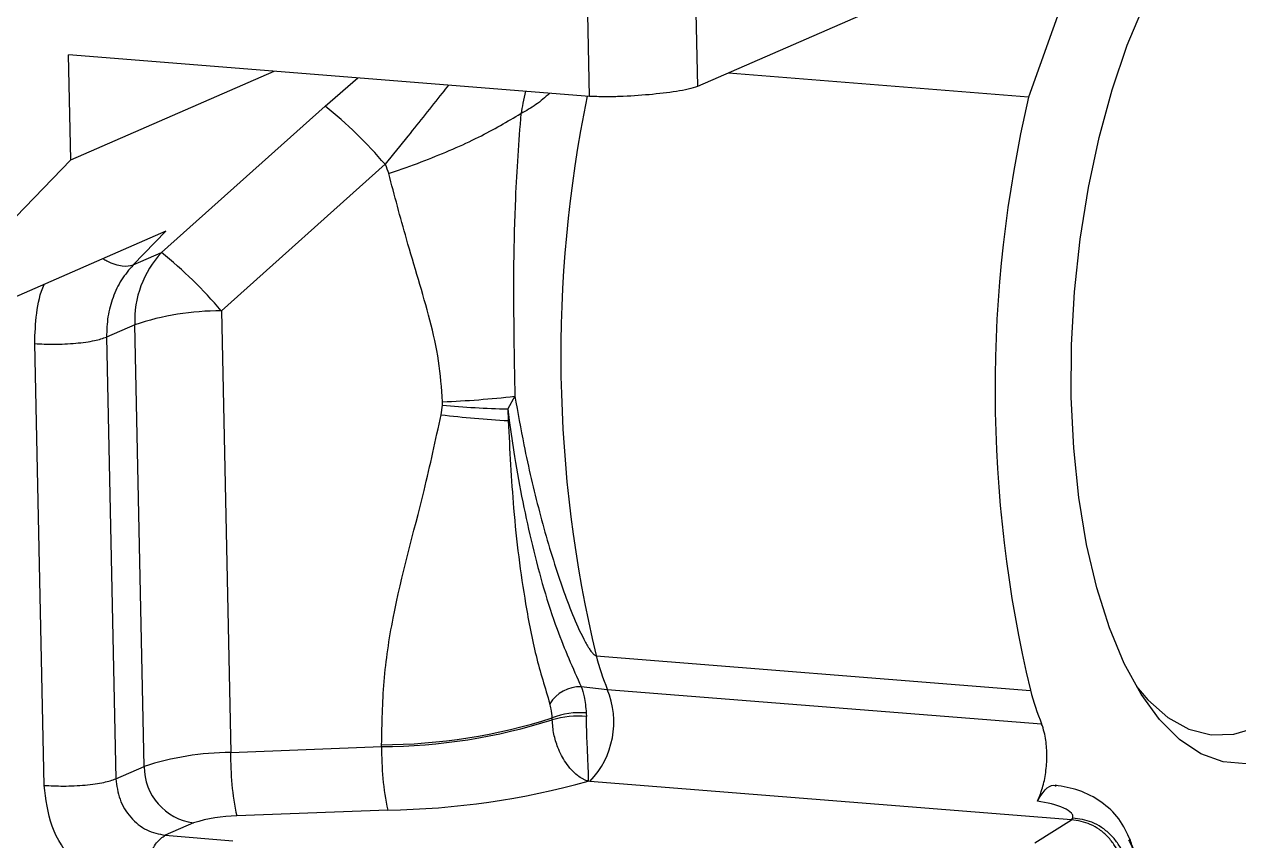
# Model space of a CAD drawing. Header units: millimetres. Extents: x 0 to 279, y 0 to 216.
# Drawn here: x 79.71 to 97.78, y 132.29 to 144.44 of the extents above; entities that cross this region are included whole.
import ezdxf

# ---------------------------------------------------------------- set-up
doc = ezdxf.new("R2010")
doc.units = ezdxf.units.MM

msp = doc.modelspace()

# ---------------------------------------------------------------- linework, layer by layer
at = {"color": 7, "linetype": 'Continuous', "lineweight": 25}
for p, q in [((89.493, 154.473), (89.725, 143.512)), ((88.12, 143.367), (87.888, 154.329)), ((95.923, 146.907), (94.652, 143.356)), ((95.093, 145.857), (89.725, 143.512)), ((88.12, 143.367), (80.363, 143.986)), ((80.397, 142.42), (80.363, 143.986)), ((80.397, 142.42), (83.423, 143.742)), ((94.652, 143.356), (90.185, 143.712)), ((81.748, 141.043), (84.185, 143.222)), ((87.101, 143.114), (87.096, 143.111)), ((77.59, 139.517), (80.397, 142.42)), ((85.076, 142.356), (82.639, 140.177)), ((81.814, 141.362), (77.59, 139.517)), ((81.814, 141.362), (81.328, 140.86)), ((81.328, 140.86), (81.748, 141.043)), ((82.639, 140.177), (82.778, 133.605)), ((81.351, 139.969), (80.931, 139.786)), ((81.49, 133.397), (81.351, 139.969)), ((80.931, 139.786), (81.07, 133.214)), ((80, 133.117), (79.861, 139.689)), ((85.928, 138.772), (85.93, 138.824)), ((87.007, 138.906), (86.902, 138.716)), ((85.91, 138.631), (85.928, 138.772)), ((86.902, 138.716), (86.924, 138.545)), ((86.902, 138.716), (86.909, 138.543)), ((88.216, 135.046), (94.68, 134.53)), ((87.994, 134.585), (88.383, 134.545)), ((88.383, 134.545), (94.847, 134.03)), ((87.564, 134.093), (87.563, 134.119)), ((88.069, 134.193), (88.071, 134.141)), ((82.778, 133.605), (85.025, 133.693)), ((85.025, 133.693), (85.025, 133.72)), ((81.07, 133.214), (81.49, 133.397)), ((88.125, 133.176), (88.099, 133.178)), ((95.29, 132.605), (88.125, 133.176)), ((85.116, 132.749), (82.869, 132.661)), ((82.225, 132.557), (81.805, 132.374)), ((94.746, 132.26), (95.29, 132.605)), ((95.29, 132.605), (95.309, 132.631)), ((81.805, 132.374), (82.809, 132.294))]:
    msp.add_line(p, q, dxfattribs=at)
at = {"color": 8, "linetype": 'Continuous', "lineweight": 25}
msp.add_line((84.185, 143.222), (84.67, 143.642), dxfattribs=at)
at = {"color": 7, "linetype": 'Continuous', "lineweight": 25, "flags": 128}
for points in [[(95.288, 138.893), (95.292, 139.672), (95.336, 140.458), (95.42, 141.241), (95.542, 142.01), (95.701, 142.754), (95.895, 143.463), (96.122, 144.128), (96.377, 144.74)], [(97.891, 133.435), (97.55, 133.465), (97.218, 133.587), (96.901, 133.798), (96.602, 134.095), (96.326, 134.475), (96.076, 134.932), (95.856, 135.461), (95.668, 136.053), (95.516, 136.702), (95.401, 137.398), (95.324, 138.131), (95.288, 138.893)], [(96.258, 134.586), (96.426, 134.389), (96.724, 134.126), (97.04, 133.951), (97.368, 133.868), (97.705, 133.878), (98.044, 133.98)]]:
    msp.add_lwpolyline(points, dxfattribs=at)
at = {"color": 8, "linetype": 'Continuous', "lineweight": 25}
msp.add_arc((106.909, 139.508), 19.218, 168.406, 193.424, dxfattribs=at)
at = {"color": 7, "linetype": 'Continuous', "lineweight": 25}
for centre, radius, start, end in [((113.439, 139.004), 19.285, 166.9558, 193.4117), ((80.088, 138.119), 6.544, 40.3471, 51.24), ((82.84, 140.029), 1.49, 137.1069, 182.2852), ((77.651, 135.94), 6.544, 40.3471, 51.24), ((82.644, 136.045), 4.132, 90.0746, 108.2385), ((85.395, 152.855), 14.042, 272.1843, 276.5918), ((87.731, 153.561), 15.041, 263.0443, 266.8653), ((87.275, 153.613), 14.902, 264.8122, 268.5643), ((87.115, 137.371), 1.19, 99.2104, 99.9754), ((92.377, 136.158), 4.307, 194.9539, 201.9808), ((87.977, 134.059), 0.525, 88.1417, 148.8019), ((87.207, 134.058), 1.273, 316.1713, 22.4901), ((98.841, 135.642), 4.307, 194.9539, 201.9808), ((84.985, 142.24), 8.52, 270.2678, 287.6106), ((87.971, 133.093), 1.105, 84.9092, 111.7068), ((87.946, 132.758), 1.388, 84.816, 105.9712), ((84.986, 142.211), 8.518, 270.266, 287.6165), ((93.877, 133.651), 1.041, 7.4758, 21.3272), ((82.783, 129.473), 4.132, 90.0746, 108.2385), ((87.018, 133.537), 4.241, 179.0788, 191.9202), ((89.265, 133.625), 4.241, 179.0788, 191.9202), ((82.338, 133.398), 0.848, 180.019, 262.3178), ((84.942, 144.547), 11.799, 270.8466, 285.5223), ((82.871, 130.595), 2.066, 90.0746, 108.2385)]:
    msp.add_arc(centre, radius, start, end, dxfattribs=at)
at = {"color": 8, "linetype": 'Continuous', "lineweight": 25}
msp.add_ellipse((88.667, 146.83), major_axis=(1.545, 4.091), ratio=0.089855, start_param=2.578977, end_param=2.742183, dxfattribs=at)
at = {"color": 7, "linetype": 'Continuous', "lineweight": 25}
msp.add_ellipse((88.965, 146.185), major_axis=(2.711, 5.25), ratio=0.599968, start_param=2.64206, end_param=2.677587, dxfattribs=at)
at = {"color": 8, "linetype": 'Continuous', "lineweight": 25}
for points, knots in [([(86.02, 143.534), (85.988, 143.494), (85.791, 143.248), (85.475, 142.846), (85.189, 142.496), (85.076, 142.356)], [0, 0, 0, 0, 0.1046094, 0.6435817, 1, 1, 1, 1]), ([(80.878, 140.953), (80.897, 140.942), (80.958, 140.906), (81.056, 140.868), (81.2, 140.83), (81.278, 140.848), (81.328, 140.86)], [0, 0, 0, 0, 0.1046174, 0.3404011, 0.5711489, 1, 1, 1, 1]), ([(79.861, 139.689), (79.867, 139.84), (79.88, 140.141), (79.941, 140.44), (80.004, 140.57), (80.005, 140.572)], [0, 0, 0, 0, 0.497583, 0.995122, 1, 1, 1, 1]), ([(96.141, 132.305), (96.159, 132.273), (96.243, 132.118), (96.178, 131.96), (96.126, 131.836)], [0, 0, 0, 0, 0.206313, 1, 1, 1, 1])]:
    msp.add_open_spline(points, degree=3, knots=knots, dxfattribs=at)
at = {"color": 7, "linetype": 'Continuous', "lineweight": 25}
for points, knots in [([(89.725, 143.512), (89.683, 143.498), (89.598, 143.471), (89.352, 143.429), (89.011, 143.388), (88.641, 143.365), (88.337, 143.357), (88.192, 143.364), (88.12, 143.367)], [0, 0, 0, 0, 0.125236, 0.250451, 0.500083, 0.749392, 0.874865, 1, 1, 1, 1]), ([(87.527, 143.414), (87.458, 143.353), (87.313, 143.226), (87.174, 143.153), (87.101, 143.114)], [0, 0, 0, 0, 0.477702, 1, 1, 1, 1]), ([(85.13, 142.218), (85.138, 142.221), (85.167, 142.231), (85.349, 142.293), (85.806, 142.46), (86.484, 142.75), (86.896, 142.993), (87.096, 143.111)], [0, 0, 0, 0, 0.010809, 0.038722, 0.24235, 0.631642, 1, 1, 1, 1]), ([(87.096, 143.111), (87.065, 142.692), (86.986, 141.623), (86.983, 140.207), (87.001, 139.235), (87.007, 138.906)], [0, 0, 0, 0, 0.29916, 0.762598, 1, 1, 1, 1]), ([(85.93, 138.824), (85.916, 139.027), (85.889, 139.438), (85.699, 140.247), (85.409, 141.163), (85.216, 141.893), (85.13, 142.218)], [0, 0, 0, 0, 0.174555, 0.351714, 0.71147, 1, 1, 1, 1]), ([(79.861, 139.689), (79.956, 139.684), (80.102, 139.676), (80.313, 139.682), (80.473, 139.693), (80.623, 139.71), (80.794, 139.739), (80.877, 139.767), (80.931, 139.786)], [0, 0, 0, 0, 0.239457, 0.368361, 0.5, 0.631639, 0.760543, 1, 1, 1, 1]), ([(87.007, 138.906), (87.05, 138.664), (87.155, 138.079), (87.366, 137.178), (87.575, 136.46), (87.802, 135.813), (87.937, 135.46), (88.094, 135.182), (88.125, 135.133), (88.149, 135.1), (88.17, 135.076), (88.187, 135.059), (88.202, 135.05), (88.21, 135.047), (88.215, 135.046), (88.216, 135.046)], [0, 0, 0, 0, 0.173606, 0.418579, 0.665542, 0.728037, 0.937195, 0.957466, 0.9712, 0.980578, 0.987062, 0.993944, 0.99671, 0.998989, 1, 1, 1, 1]), ([(85.025, 133.72), (85.031, 134.034), (85.042, 134.665), (85.231, 135.937), (85.61, 137.242), (85.828, 138.254), (85.91, 138.631)], [0, 0, 0, 0, 0.188811, 0.379714, 0.76934, 1, 1, 1, 1]), ([(86.909, 138.543), (86.931, 138.104), (86.978, 137.159), (87.126, 135.998), (87.313, 135.031), (87.456, 134.566), (87.528, 134.332)], [0, 0, 0, 0, 0.2852481, 0.6149598, 0.8063315, 1, 1, 1, 1]), ([(86.924, 138.545), (86.95, 138.365), (87.041, 137.725), (87.256, 136.661), (87.589, 135.494), (87.87, 134.862), (87.994, 134.585)], [0, 0, 0, 0, 0.121753, 0.432989, 0.750762, 1, 1, 1, 1]), ([(87.994, 134.585), (88.011, 134.537), (88.049, 134.426), (88.062, 134.278), (88.069, 134.193)], [0, 0, 0, 0, 0.42574, 1, 1, 1, 1]), ([(87.563, 134.119), (87.559, 134.165), (87.554, 134.243), (87.535, 134.306), (87.528, 134.332)], [0, 0, 0, 0, 0.584248, 1, 1, 1, 1]), ([(88.099, 133.178), (88.1, 133.179), (88.1, 133.18), (88.1, 133.182), (88.1, 133.185), (88.101, 133.19), (88.102, 133.202), (88.103, 133.227), (88.103, 133.257), (88.102, 133.333), (88.096, 133.464), (88.086, 133.696), (88.076, 133.926), (88.073, 134.068), (88.071, 134.141)], [0, 0, 0, 0, 0.003903, 0.01068, 0.019374, 0.035128, 0.063702, 0.115851, 0.213965, 0.226549, 0.469377, 0.675396, 0.834325, 1, 1, 1, 1]), ([(88.099, 133.178), (88.099, 133.179), (88.096, 133.179), (88.092, 133.181), (88.085, 133.183), (88.072, 133.187), (88.049, 133.197), (88.005, 133.218), (87.966, 133.244), (87.879, 133.312), (87.767, 133.433), (87.65, 133.657), (87.58, 133.879), (87.569, 134.021), (87.564, 134.093)], [0, 0, 0, 0, 0.003928, 0.010184, 0.018513, 0.0337, 0.061549, 0.113378, 0.21431, 0.220021, 0.468537, 0.674064, 0.833367, 1, 1, 1, 1]), ([(80, 133.117), (80.095, 133.112), (80.241, 133.104), (80.452, 133.11), (80.613, 133.121), (80.762, 133.138), (80.933, 133.167), (81.016, 133.195), (81.07, 133.214)], [0, 0, 0, 0, 0.239457, 0.368361, 0.5, 0.631639, 0.760543, 1, 1, 1, 1]), ([(94.784, 132.882), (94.821, 132.943), (94.895, 133.064), (94.999, 133.132), (95.053, 133.111), (95.065, 133.107)], [0, 0, 0, 0, 0.434699, 0.869231, 1, 1, 1, 1]), ([(96.167, 132.296), (96.118, 132.407), (96.022, 132.626), (95.742, 132.88), (95.413, 133.056), (95.167, 133.099), (95.047, 133.12)], [0, 0, 0, 0, 0.265075, 0.519549, 0.765352, 1, 1, 1, 1]), ([(95.309, 132.631), (95.312, 132.641), (95.318, 132.663), (95.282, 132.717), (95.13, 132.818), (94.926, 132.856), (94.784, 132.882)], [0, 0, 0, 0, 0.10113, 0.209816, 0.448103, 1, 1, 1, 1]), ([(96.066, 131.786), (96.053, 131.885), (96.035, 132.037), (95.936, 132.224), (95.836, 132.354), (95.712, 132.461), (95.533, 132.567), (95.386, 132.59), (95.29, 132.605)], [0, 0, 0, 0, 0.239457, 0.368361, 0.5, 0.631639, 0.760543, 1, 1, 1, 1]), ([(96.126, 131.836), (96.11, 131.932), (96.085, 132.081), (95.978, 132.264), (95.871, 132.391), (95.741, 132.495), (95.555, 132.597), (95.406, 132.617), (95.309, 132.631)], [0, 0, 0, 0, 0.239234, 0.368218, 0.5, 0.631782, 0.760766, 1, 1, 1, 1]), ([(81.469, 131.437), (81.472, 131.537), (81.476, 131.692), (81.516, 131.894), (81.559, 132.039), (81.613, 132.165), (81.693, 132.298), (81.761, 132.344), (81.805, 132.374)], [0, 0, 0, 0, 0.2394568, 0.3683607, 0.5, 0.6316393, 0.7605432, 1, 1, 1, 1]), ([(96.919, 130.914), (96.919, 130.913), (96.925, 130.91), (96.89, 130.933), (96.804, 131.024), (96.681, 131.188), (96.538, 131.425), (96.382, 131.741), (96.254, 132.049), (96.181, 132.261), (96.159, 132.322)], [0, 0, 0, 0, 0.009862, 0.165979, 0.315357, 0.464546, 0.616528, 0.772906, 0.933926, 1, 1, 1, 1])]:
    msp.add_open_spline(points, degree=3, knots=knots, dxfattribs=at)
for points in [[(81.328, 140.86), (81.267, 140.788), (81.145, 140.645), (81.02, 140.38), (80.94, 140.092), (80.934, 139.888), (80.931, 139.786)], [(94.784, 132.882), (94.811, 132.945), (94.865, 133.071), (94.912, 133.308), (94.932, 133.556), (94.917, 133.71), (94.91, 133.787)], [(81.07, 133.214), (81.083, 133.11), (81.109, 132.904), (81.28, 132.631), (81.522, 132.431), (81.71, 132.393), (81.805, 132.374)], [(81.469, 131.437), (81.281, 131.475), (80.903, 131.553), (80.421, 131.953), (80.078, 132.497), (80.026, 132.911), (80, 133.117)]]:
    msp.add_open_spline(points, degree=3, dxfattribs=at)

doc.saveas('drawing.dxf')
